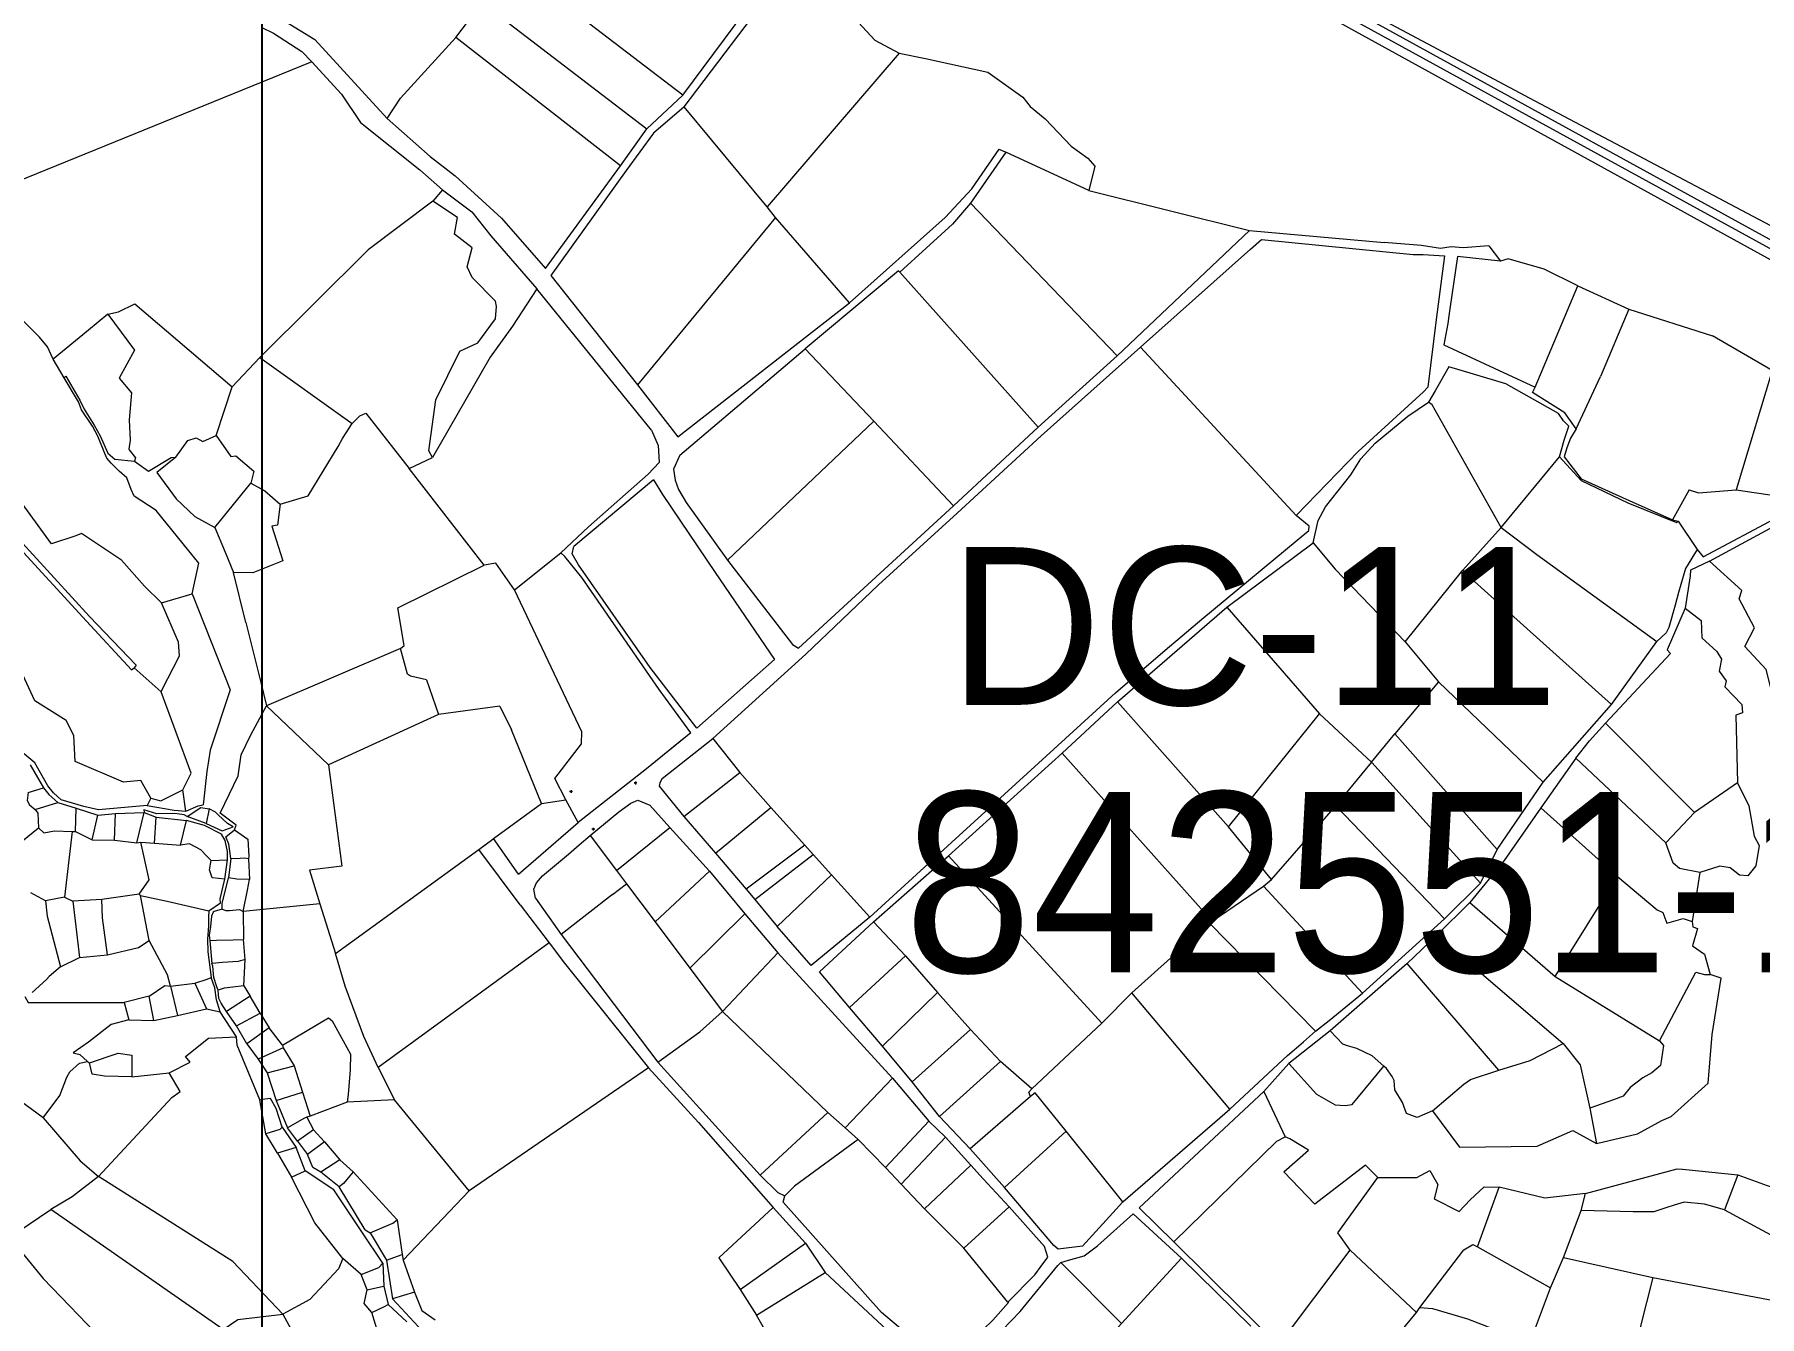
# Model space of a CAD drawing. Header units: metres. Extents: x 548946 to 557077, y 1838800 to 1845419.
# Drawn here: x 550899 to 551665, y 1841307 to 1841876 of the extents above; entities that cross this region are included whole.
import ezdxf
from ezdxf.enums import TextEntityAlignment as Align

# ---------------------------------------------------------------- set-up
doc = ezdxf.new("R2010")
doc.units = ezdxf.units.M
doc.header["$LTSCALE"] = 28
for name, color, linetype, lineweight in [('10', 7, 'Continuous', 13), ('22', 7, 'Continuous', 13), ('30', 7, 'Continuous', 13), ('55', 7, 'Continuous', 35), ('60', 7, 'Continuous', 25)]:
    doc.layers.add(name, color=color, linetype=linetype, lineweight=lineweight)
doc.layers.add('61', color=7, linetype='Continuous')

msp = doc.modelspace()

# ---------------------------------------------------------------- hatches: boundary and pattern name
at = {"layer": '10'}
for points in [[(551165.9, 1841544.05, 1), (551165.75, 1841544.05, 1)], [(551137.3, 1841540.22, 1), (551137.15, 1841540.22, 1)], [(551147.17, 1841523.54, 1), (551147.02, 1841523.54, 1)]]:
    msp.add_hatch(color=256, dxfattribs=at).paths.add_polyline_path(points)

# ---------------------------------------------------------------- linework, layer by layer
for p, q in [((551186.93, 1841849.33), (551235.56, 1841914.78)), ((551061.51, 1841848), (551086.01, 1841874.94)), ((551159.12, 1841817.97), (551086.01, 1841874.94)), ((551055.49, 1841838.99), (551061.51, 1841848)), ((551330.27, 1841824.05), (551314.69, 1841801.36)), ((551080.06, 1841807.29), (551075.83, 1841802.33)), ((551086.76, 1841794.99), (551075.83, 1841802.33)), ((551367.19, 1841807.01), (551438.48, 1841789.29)), ((551228.04, 1841795.05), (551166.66, 1841720.69)), ((551260.85, 1841757.2), (551228.04, 1841795.05)), ((551379.68, 1841733.62), (551438.48, 1841789.29)), ((551438.48, 1841789.29), (551498.26, 1841783.92)), ((551544.8, 1841782.46), (551550.06, 1841775.65)), ((551565.33, 1841719.68), (551584.34, 1841764.67)), ((551172.97, 1841700.57), (551121.98, 1841763.4)), ((551521.47, 1841749.83), (551517.79, 1841719.69)), ((551606.99, 1841754.28), (551594.46, 1841724.53)), ((551185.6, 1841689.49), (551241.13, 1841736.69)), ((551241.13, 1841736.69), (551271.63, 1841704.7)), ((551346.02, 1841698.09), (551390.1, 1841737.44)), ((551459.26, 1841662.75), (551390.1, 1841737.44)), ((550912.14, 1841723.92), (550907.29, 1841732.09)), ((550999.05, 1841732.84), (551039.97, 1841703.59)), ((551670.62, 1841727.15), (551654.69, 1841674.12)), ((550979.57, 1841698.28), (550986.65, 1841719.89)), ((551583.65, 1841701.21), (551594.46, 1841724.53)), ((551307, 1841667.05), (551271.63, 1841704.7)), ((551308.64, 1841663.79), (551346.02, 1841698.09)), ((551065.28, 1841683.59), (551075.63, 1841688.47)), ((551550.22, 1841657.45), (551576.13, 1841688.83)), ((550996.39, 1841682.4), (550995.08, 1841677.04)), ((550978.97, 1841657.49), (550995.08, 1841677.04)), ((551173.88, 1841678.55), (551138.45, 1841648.94)), ((551633.84, 1841674.11), (551626.32, 1841660.84)), ((551654.69, 1841674.12), (551672.78, 1841671.45)), ((551008.07, 1841667.75), (551020.41, 1841671.55)), ((551308.64, 1841663.79), (551273.72, 1841632.03)), ((551533.33, 1841638.55), (551550.22, 1841657.45)), ((551626.32, 1841660.84), (551628.88, 1841660.28)), ((551628.88, 1841660.28), (551637.27, 1841647.74)), ((551642.8, 1841642.43), (551671.19, 1841657.92)), ((551428.44, 1841622.01), (551466.8, 1841650.66)), ((551112.13, 1841629.81), (551132.68, 1841646.14)), ((550992.85, 1841615.23), (550987.31, 1841637.51)), ((551507.69, 1841606.68), (551533.33, 1841638.55)), ((550955.41, 1841624.01), (550968.92, 1841627.94)), ((551273.72, 1841632.03), (551241.46, 1841601.28)), ((551061.43, 1841603.69), (551001.91, 1841578.25)), ((551378.95, 1841584), (551402.16, 1841603.86)), ((550943.25, 1841595.15), (550955.18, 1841584.47)), ((551193.07, 1841568.43), (551227.55, 1841598.81)), ((551241.46, 1841601.28), (551200.16, 1841563.83)), ((551072.95, 1841589.81), (551078.29, 1841574.49)), ((551522.47, 1841589), (551568.87, 1841544.44)), ((551029.55, 1841552.15), (551001.91, 1841578.25)), ((551078.29, 1841574.49), (551029.55, 1841552.15)), ((551105.63, 1841578.14), (551078.29, 1841574.49)), ((551105.63, 1841578.14), (551110.73, 1841567.58)), ((551429.19, 1841524.51), (551469.54, 1841574.77)), ((551124.08, 1841534.97), (551110.73, 1841567.58)), ((551190.38, 1841566.29), (551170.73, 1841550.32)), ((551596.56, 1841570.53), (551636.14, 1841531)), ((551177.64, 1841546.03), (551200.16, 1841563.83)), ((551200.16, 1841563.83), (551212.12, 1841548.74)), ((551421.91, 1841482.7), (551355.32, 1841557.32)), ((550897.04, 1841552.13), (550902.91, 1841541.95)), ((551170.73, 1841550.32), (551140.42, 1841526.44)), ((551583.48, 1841555.04), (551623.42, 1841517.43)), ((550896.08, 1841539.75), (550902.91, 1841541.95)), ((551165.51, 1841544.05), (551165.2, 1841544.05)), ((551165.82, 1841544.68), (551165.82, 1841544.36)), ((551165.82, 1841543.74), (551165.82, 1841543.42)), ((551166.45, 1841544.05), (551166.13, 1841544.05)), ((551225.95, 1841533.1), (551212.12, 1841548.74)), ((551655.24, 1841544.03), (551636.14, 1841531)), ((550899.25, 1841532.3), (550909.24, 1841535.33)), ((550950.61, 1841537.33), (550948.94, 1841534.09)), ((550966.13, 1841531.52), (550964.76, 1841540.92)), ((551124.08, 1841534.97), (551134.83, 1841536.61)), ((551140.42, 1841526.44), (551134.83, 1841536.61)), ((551136.91, 1841540.22), (551136.6, 1841540.22)), ((551137.22, 1841540.84), (551137.22, 1841540.53)), ((551137.22, 1841539.91), (551137.22, 1841539.59)), ((551137.85, 1841540.22), (551137.53, 1841540.22)), ((550917.15, 1841522.43), (550917.44, 1841532.84)), ((550924.49, 1841518.73), (550927.05, 1841529.73)), ((550934.42, 1841518.61), (550934.98, 1841530.43)), ((550944.45, 1841517.48), (550947.62, 1841530.91)), ((550947.62, 1841530.91), (550952.94, 1841528.88)), ((550952.23, 1841517.32), (550952.94, 1841528.88)), ((550952.94, 1841528.88), (550966.41, 1841527.39)), ((550963.74, 1841516.47), (550966.41, 1841527.39)), ((550975.16, 1841526.1), (550966.74, 1841529.13)), ((550976.49, 1841532.54), (550975.16, 1841526.1)), ((551113.94, 1841503.51), (551140.42, 1841526.44)), ((551201.37, 1841512.84), (551225.95, 1841533.1)), ((551240.99, 1841516.46), (551225.95, 1841533.1)), ((551623.42, 1841517.43), (551636.14, 1841531)), ((550877.45, 1841505.26), (550900.71, 1841524.11)), ((550915.71, 1841522.48), (550912.31, 1841493.41)), ((551096.22, 1841514.54), (551101.85, 1841518.69)), ((551098.04, 1841515.88), (551101.85, 1841518.69)), ((551113.94, 1841503.51), (551102.76, 1841519.36)), ((551145.68, 1841520.65), (551157.37, 1841505.15)), ((551146.79, 1841523.54), (551146.47, 1841523.54)), ((551147.1, 1841524.16), (551147.1, 1841523.85)), ((551147.1, 1841523.23), (551147.1, 1841522.91)), ((551147.72, 1841523.54), (551147.41, 1841523.54)), ((551157.37, 1841505.15), (551181.13, 1841524.32)), ((551269.96, 1841484.41), (551309.57, 1841520.79)), ((550944.45, 1841517.48), (550946.12, 1841517.81)), ((550946.12, 1841517.81), (550952.23, 1841517.32)), ((550952.23, 1841517.32), (550963.74, 1841516.47)), ((551114.67, 1841489.94), (551096.22, 1841514.54)), ((551240.99, 1841516.46), (551215.04, 1841496.85)), ((551218.88, 1841492.25), (551244.81, 1841512.23)), ((551240.99, 1841516.46), (551244.81, 1841512.23)), ((551271.59, 1841482.45), (551304.78, 1841511.75)), ((551304.78, 1841511.75), (551372.93, 1841437.43)), ((550983.52, 1841501.28), (550984.64, 1841509.92)), ((550986.19, 1841510.54), (550985.1, 1841501.89)), ((550994.02, 1841510.31), (550994.36, 1841501.18)), ((551157.37, 1841505.15), (551161.81, 1841499.27)), ((551174.55, 1841482.38), (551198.66, 1841504.9)), ((551228.79, 1841480.39), (551252.86, 1841503.33)), ((551638.52, 1841504.27), (551635.1, 1841482.61)), ((551155.62, 1841494.49), (551161.81, 1841499.27)), ((551161.81, 1841499.27), (551174.55, 1841482.38)), ((551444.74, 1841498.2), (551448.28, 1841501.26)), ((551444.74, 1841498.2), (551488.73, 1841450.68)), ((550912.31, 1841493.41), (550916.02, 1841491.59)), ((550916.02, 1841491.59), (550918.95, 1841466.55)), ((550946.02, 1841494.16), (550945.38, 1841494.71)), ((550949.81, 1841474.1), (550946.02, 1841494.16)), ((551025.6, 1841490.45), (550991.54, 1841487.02)), ((551025.6, 1841490.45), (551032.62, 1841468.32)), ((551121.46, 1841492.94), (551132.82, 1841476.78)), ((550991.54, 1841487.02), (550991.81, 1841474.52)), ((551174.55, 1841482.38), (551190.02, 1841461.87)), ((551190.02, 1841461.87), (551214.35, 1841485.9)), ((551420.81, 1841481.78), (551467.89, 1841433.8)), ((550976.75, 1841474.11), (550977.69, 1841463.92)), ((550992.49, 1841465.66), (550991.81, 1841474.52)), ((551127.52, 1841473.03), (551051.49, 1841417.72)), ((551521.68, 1841476.46), (551577.87, 1841428.46)), ((550991.9, 1841454.05), (550992.49, 1841465.66)), ((551204.52, 1841442.65), (551229.1, 1841468.69)), ((551279.91, 1841412.97), (551229.1, 1841468.69)), ((551260.88, 1841444.44), (551285.72, 1841467.38)), ((551134.33, 1841464.07), (551171.55, 1841417.63)), ((551190.02, 1841461.87), (551204.52, 1841442.65)), ((551549.31, 1841416.59), (551508.49, 1841463.94)), ((551574.3, 1841458.15), (551620.64, 1841429.57)), ((550959.29, 1841453.9), (550970.21, 1841455.13)), ((550959.29, 1841453.9), (550962.42, 1841440.89)), ((550970.21, 1841455.13), (550975.32, 1841443.76)), ((550991.9, 1841454.05), (550994.71, 1841449.41)), ((551275.55, 1841427.16), (551300.03, 1841451.03)), ((551314.66, 1841434.61), (551300.03, 1841451.03)), ((550951.88, 1841438.63), (550949.82, 1841449.42)), ((550962.42, 1841440.89), (550975.32, 1841443.76)), ((550975.32, 1841443.76), (550981.43, 1841442.5)), ((550988.7, 1841431.39), (550981.43, 1841442.5)), ((550994.71, 1841449.41), (550984.13, 1841442.63)), ((550988.64, 1841436.22), (550984.13, 1841442.63)), ((550999.22, 1841441.89), (550994.71, 1841449.41)), ((551204.52, 1841442.65), (551194.39, 1841433.53)), ((551251.26, 1841397.83), (551204.52, 1841442.65)), ((551275.55, 1841427.16), (551260.88, 1841444.44)), ((550940.88, 1841438.85), (550951.88, 1841438.63)), ((550951.88, 1841438.63), (550962.42, 1841440.89)), ((550993.28, 1841428.21), (550988.64, 1841436.22)), ((551003.21, 1841435.39), (550993.28, 1841428.21)), ((551009, 1841427.59), (551003.21, 1841435.39)), ((551314.66, 1841434.61), (551288.71, 1841411.42)), ((551327.94, 1841420.45), (551314.66, 1841434.61)), ((551341.92, 1841408.28), (551372.93, 1841437.43)), ((550993.28, 1841428.21), (550998.32, 1841421.44)), ((551009.39, 1841426.51), (551014.31, 1841418.47)), ((551175.8, 1841420.1), (551194.39, 1841433.53)), ((551288.71, 1841411.42), (551275.55, 1841427.16)), ((551462.46, 1841429.14), (551467.89, 1841433.8)), ((550922.44, 1841420.4), (550923.31, 1841419.81)), ((550998.32, 1841421.44), (551000, 1841418.81)), ((551175.8, 1841420.1), (551221.22, 1841370.01)), ((551341.92, 1841408.28), (551327.94, 1841420.45)), ((551444.96, 1841407.14), (551455.95, 1841419.56)), ((550942.19, 1841413.62), (550958.81, 1841415.37)), ((551000, 1841418.81), (551002.22, 1841415.34)), ((551002.22, 1841415.34), (551014.31, 1841418.47)), ((551002.22, 1841415.34), (551006.19, 1841403.05)), ((551051.49, 1841417.72), (551058.85, 1841403.37)), ((551171.55, 1841417.63), (551091.99, 1841362.99)), ((551171.55, 1841417.63), (551193.87, 1841393.38)), ((551259.02, 1841390.9), (551279.91, 1841412.97)), ((551279.91, 1841412.97), (551296.11, 1841393.93)), ((551300.8, 1841396.02), (551288.71, 1841411.42)), ((550999.01, 1841403.39), (551000, 1841403.52)), ((551006.19, 1841403.05), (551018.02, 1841406.75)), ((551341.29, 1841404.87), (551314.48, 1841381.58)), ((551444.96, 1841407.14), (551454.42, 1841386.99)), ((551006.19, 1841403.05), (551011.32, 1841391)), ((551021.36, 1841396.17), (551019.93, 1841395.71)), ((551037.82, 1841402.36), (551021.36, 1841396.17)), ((551058.85, 1841403.37), (551037.82, 1841402.36)), ((551091.99, 1841362.99), (551058.85, 1841403.37)), ((551251.26, 1841397.83), (551221.22, 1841370.01)), ((551259.02, 1841390.9), (551251.26, 1841397.83)), ((551589.61, 1841399.66), (551592.63, 1841384.02)), ((551008.91, 1841391.19), (551015.08, 1841382.19)), ((551015.79, 1841385.05), (551011.32, 1841391)), ((551022.9, 1841390.03), (551027.68, 1841384.78)), ((551193.87, 1841393.38), (551226.98, 1841355.6)), ((551259.02, 1841390.9), (551264.68, 1841385.85)), ((551015.08, 1841382.19), (551006.8, 1841379.67)), ((551019.13, 1841371.89), (551015.08, 1841382.19)), ((551027.68, 1841384.78), (551020.15, 1841379.15)), ((551027.68, 1841384.78), (551034.53, 1841376.73)), ((551276.84, 1841373.37), (551264.68, 1841385.85)), ((551283.86, 1841365.89), (551303.51, 1841386.83)), ((551329.72, 1841364.52), (551314.48, 1841381.58)), ((551006.8, 1841379.67), (551013.12, 1841369.08)), ((551022.53, 1841373.4), (551020.15, 1841379.15)), ((551026.1, 1841371.35), (551022.53, 1841373.4)), ((551034.53, 1841376.73), (551026.1, 1841371.35)), ((551034.53, 1841376.73), (551040.39, 1841371.4)), ((551276.84, 1841373.37), (551283.86, 1841365.89)), ((551314.71, 1841374.45), (551294.2, 1841355.04)), ((551013.12, 1841369.08), (551019.13, 1841371.89)), ((551034.18, 1841364.72), (551026.1, 1841371.35)), ((551060.02, 1841350.09), (551040.39, 1841371.4)), ((551294.2, 1841355.04), (551283.86, 1841365.89)), ((551331.79, 1841355.95), (551320.27, 1841368.31)), ((551045.82, 1841345.76), (551034.18, 1841364.72)), ((551062.73, 1841332.19), (551091.99, 1841362.99)), ((551539.79, 1841338.07), (551549.41, 1841364.6)), ((551585.75, 1841354.25), (551587.71, 1841361.85)), ((550982.75, 1841301.4), (550906.26, 1841354.74)), ((551060.02, 1841350.09), (551062.17, 1841334.67)), ((551226.98, 1841355.6), (551241.27, 1841339.7)), ((551311.69, 1841337.52), (551294.2, 1841355.04)), ((551331.79, 1841355.95), (551311.69, 1841337.52)), ((551212.36, 1841319.2), (551241.27, 1841339.7)), ((551241.27, 1841339.7), (551250.1, 1841326.71)), ((551331.13, 1841313.55), (551311.69, 1841337.52)), ((551539.79, 1841338.07), (551572.14, 1841319.96)), ((551044.03, 1841325.92), (551035.8, 1841332.94)), ((551053.66, 1841330.96), (551054.02, 1841320.67)), ((551055.31, 1841332.19), (551057.92, 1841315.1)), ((551062.73, 1841332.19), (551067.65, 1841318.01)), ((551354.77, 1841331.22), (551381.75, 1841304.12)), ((551408.33, 1841333.06), (551439.13, 1841302.95)), ((551046.68, 1841319.01), (551044.03, 1841325.92)), ((551054.02, 1841320.67), (551056.03, 1841312.61)), ((551219.57, 1841307.77), (551250.1, 1841326.71)), ((551563.29, 1841296.24), (551572.14, 1841319.96)), ((551617.66, 1841324.53), (551608.41, 1841287.92)), ((551056.03, 1841312.61), (551064.32, 1841304.8)), ((551067.65, 1841318.01), (551057.92, 1841315.1)), ((551057.92, 1841315.1), (551071.43, 1841300.53)), ((551009.18, 1841308.18), (551030.6, 1841269.44)), ((551512.72, 1841309.02), (551514.21, 1841311.22))]:
    msp.add_line(p, q, dxfattribs=at)
for points in [[(551708.62, 1841704.14), (551690.44, 1841761.37), (551689.66, 1841763.53), (551687.67, 1841766.42), (551426.66, 1841910.21), (551299.39, 1841979.02), (551246.23, 1842006.14)], [(551700.76, 1841771.1), (551698.06, 1841776.51), (551565.36, 1841846.6), (551458.33, 1841903.84), (551459.33, 1841904.62), (551487.06, 1841918.26), (551625.69, 1841966.49), (551652.46, 1841980.17), (551719.89, 1841987.9), (551794.92, 1841986.83), (551814.22, 1841982.64), (551833.21, 1841972.92), (551871.62, 1841864.92), (551888.32, 1841838.69), (551886.47, 1841837.2)], [(550965.26, 1841917.89), (550979.19, 1841904.28), (550994.77, 1841891.78), (551023.39, 1841874.02), (551055.49, 1841838.99), (551074.58, 1841822.18), (551085.79, 1841813.5)], [(551187.41, 1841844.18), (551238.86, 1841911.92), (551252.08, 1841895.46)], [(551159.12, 1841817.97), (551170.85, 1841834.34), (551186.93, 1841849.33), (551109.84, 1841908.15)], [(551252.08, 1841895.46), (551272.11, 1841873.74), (551282.88, 1841867.95), (551224.26, 1841799.8)], [(551086.01, 1841874.94), (551097.72, 1841890.34), (551170.85, 1841834.34)], [(550999.53, 1841879.54), (551005.02, 1841876.92), (551017.7, 1841868.68), (551022.14, 1841864.17)], [(551022.14, 1841864.17), (550868.8, 1841801.78), (550857.26, 1841792.94)], [(551022.14, 1841864.17), (551035.24, 1841849.71), (551043.72, 1841837.15), (551070.09, 1841816.25), (551080.06, 1841807.29)], [(551282.88, 1841867.95), (551294.56, 1841865.62), (551322.3, 1841859.47), (551337.93, 1841848.47), (551341.11, 1841844.29), (551347.72, 1841838.78), (551359.38, 1841826.73), (551366.69, 1841821.44), (551369.89, 1841817.85)], [(551187.41, 1841844.18), (551173.85, 1841832.41), (551161.7, 1841815.9), (551128.26, 1841769.29), (551166.66, 1841720.69)], [(551228.04, 1841795.05), (551224.26, 1841799.8), (551187.41, 1841844.18)], [(551260.85, 1841757.2), (551303.37, 1841795.06), (551315.18, 1841807.8), (551327.38, 1841825.38), (551330.27, 1841824.05)], [(551085.79, 1841813.5), (551106.36, 1841794.72), (551125.94, 1841772.4), (551159.12, 1841817.97)], [(551369.89, 1841817.85), (551367.19, 1841807.01), (551330.27, 1841824.05)], [(551075.83, 1841802.33), (551047.05, 1841780.67), (550999.05, 1841732.84)], [(551080.06, 1841807.29), (551093.2, 1841797.49), (551101.65, 1841786.92), (551121.98, 1841763.4), (551111.29, 1841746.83), (551101.26, 1841733.07), (551075.63, 1841688.47)], [(551075.63, 1841688.47), (551074.05, 1841691.51), (551077.1, 1841714.1), (551087.77, 1841735.63), (551095.75, 1841739.41), (551103.63, 1841750.05), (551104.16, 1841755.48), (551103.69, 1841757.85), (551093.26, 1841768.43), (551091.05, 1841773.15), (551093.3, 1841781.55), (551085.46, 1841787.57), (551086.76, 1841794.99)], [(551314.69, 1841801.36), (551306.6, 1841792.02), (551283.2, 1841770.84)], [(551344.63, 1841701.92), (551379.68, 1841733.62), (551314.69, 1841801.36)], [(550907.29, 1841732.09), (550904.78, 1841737.57), (550901.18, 1841741.98), (550893.92, 1841749.12), (550891.27, 1841752.67), (550886.91, 1841756.3), (550881.22, 1841765.22), (550875.22, 1841768.24), (550857.24, 1841780.56)], [(551390.1, 1841737.44), (551438.94, 1841781.02), (551443.92, 1841785.25)], [(551443.92, 1841785.25), (551511.15, 1841778.61), (551515.65, 1841778.59), (551525.19, 1841778.06), (551521.47, 1841749.83)], [(551544.8, 1841782.46), (551533.47, 1841781.62), (551528.12, 1841781.97), (551523.33, 1841781.27), (551514.95, 1841782.54), (551498.26, 1841783.92)], [(551283.2, 1841770.84), (551282.57, 1841771.3), (551241.13, 1841736.69)], [(551550.06, 1841775.65), (551530.84, 1841777.73), (551527.49, 1841754.43), (551527.07, 1841751.46)], [(551584.34, 1841764.67), (551569.32, 1841772.1), (551553.33, 1841776.62), (551550.06, 1841775.65)], [(551307, 1841667.05), (551344.63, 1841701.92), (551283.2, 1841770.84)], [(551584.34, 1841764.67), (551606.99, 1841754.28), (551644.18, 1841742.48)], [(550931.48, 1841752.13), (550936.29, 1841753.11), (550943.42, 1841756.65), (550986.65, 1841719.89), (550999.05, 1841732.84)], [(551166.66, 1841720.69), (551184.67, 1841697.71), (551260.85, 1841757.2)], [(550955.41, 1841624.01), (550947.76, 1841631.37), (550937.61, 1841642.91), (550919.85, 1841654.7), (550917.26, 1841653.68), (550906.48, 1841650.13), (550844.98, 1841734.38), (550833.82, 1841751.65), (550830.68, 1841754.55)], [(550931.48, 1841752.13), (550922.92, 1841744.99), (550907.29, 1841732.09)], [(550931.48, 1841752.13), (550943.29, 1841736.11), (550936.58, 1841723.71), (550942.08, 1841717.24), (550941.05, 1841705.17), (550941.42, 1841696.21), (550940.81, 1841692.27), (550940.93, 1841691.92), (550943.72, 1841688.43), (550943.31, 1841686.95)], [(551527.07, 1841751.46), (551526.56, 1841747.94), (551524.83, 1841738.55), (551565.33, 1841719.68)], [(551697.48, 1841719.42), (551670.62, 1841727.15), (551644.18, 1841742.48)], [(550811.67, 1841732.42), (550834.12, 1841709.49), (550856.04, 1841685.03), (550871.4, 1841669.14), (550890.82, 1841649.91), (550922.1, 1841615.88), (550942.07, 1841594.25), (550943.25, 1841595.15)], [(551576.13, 1841688.83), (551578.33, 1841696.19), (551579.01, 1841698.44), (551580.36, 1841702.41), (551577.95, 1841704.81), (551575.79, 1841708.03), (551552.29, 1841721.21), (551538, 1841725.48), (551527.06, 1841728.73), (551520.93, 1841718.11), (551518.02, 1841713.07)], [(550912.14, 1841723.92), (550912.8, 1841724.61), (550919.09, 1841713.89), (550920.97, 1841709.89), (550925.5, 1841702.9), (550928.17, 1841698.11), (550931.48, 1841690.39), (550934.57, 1841687.7), (550943.31, 1841686.95)], [(550968.92, 1841627.94), (550971.97, 1841641.58), (550952.94, 1841664.99), (550943.25, 1841671.39), (550941.89, 1841674.29), (550939.91, 1841679.41), (550936.59, 1841682.39), (550932.96, 1841685.98), (550931.05, 1841688.26), (550930.11, 1841690.25), (550927.1, 1841697.96), (550924.66, 1841702.41), (550919.84, 1841709.72), (550918.42, 1841713.28), (550912.14, 1841723.92)], [(551459.26, 1841662.75), (551486.77, 1841691.19), (551515.86, 1841717.58), (551517.79, 1841719.69)], [(551583.65, 1841701.21), (551578.62, 1841708.38), (551564.22, 1841717.31), (551565.33, 1841719.68)], [(551466.8, 1841650.66), (551469.03, 1841660.58), (551472.28, 1841666.57), (551483.58, 1841680.84), (551488, 1841687.86), (551494.27, 1841694.81), (551508.78, 1841706.9), (551518.02, 1841713.07)], [(551550.22, 1841657.45), (551519.67, 1841711.94), (551518.02, 1841713.07)], [(551020.41, 1841671.55), (551033.79, 1841693.43), (551035.78, 1841696.95), (551039.97, 1841703.59)], [(551039.97, 1841703.59), (551043.4, 1841707.02), (551046.09, 1841708.16), (551065.28, 1841683.59)], [(551185.6, 1841689.49), (551182.66, 1841683.26), (551183.52, 1841678.38), (551184.91, 1841674.27), (551188.27, 1841668.56), (551206.71, 1841642.98), (551271.63, 1841704.7)], [(550961.77, 1841688.71), (550967.05, 1841696.05), (550970.78, 1841697.22), (550973.65, 1841695.67), (550979.57, 1841698.28)], [(550979.57, 1841698.28), (550986.13, 1841689.01), (550988.29, 1841689.23), (550996.39, 1841682.4)], [(551172.97, 1841700.57), (551175.84, 1841693.9), (551176.37, 1841686.35), (551171.51, 1841681.04)], [(551583.65, 1841701.21), (551581.04, 1841697.05), (551579.48, 1841692.86), (551578.22, 1841688.75), (551585.85, 1841679.07), (551607.14, 1841669.42), (551626.32, 1841660.84)], [(550943.31, 1841686.95), (550949.62, 1841682.39), (550959.6, 1841688.46), (550961.77, 1841688.71)], [(550961.77, 1841688.71), (550953.24, 1841681.81), (550961.88, 1841670.2), (550970.08, 1841662.38), (550978.97, 1841657.49)], [(551576.13, 1841688.83), (551585.85, 1841678.32), (551606.56, 1841668.4), (551628.14, 1841659.59), (551628.88, 1841660.28)], [(551112.13, 1841629.81), (551103.82, 1841641.57), (551098.65, 1841640.66), (551065.28, 1841683.59)], [(551132.68, 1841646.14), (551144.92, 1841657.77), (551171.51, 1841681.04)], [(550871.48, 1841673.49), (550873.19, 1841671.72), (550873.61, 1841671.28), (550892.01, 1841652.28), (550923.35, 1841617.95), (550944.08, 1841596.33), (550943.25, 1841595.15)], [(550995.08, 1841677.04), (551001.23, 1841673.73), (551008.07, 1841667.75)], [(551173.88, 1841678.55), (551177.76, 1841672.09), (551201.26, 1841637.41), (551227.55, 1841598.81)], [(551633.84, 1841674.11), (551637.86, 1841672.79), (551654.69, 1841674.12)], [(551008.07, 1841667.75), (551006.91, 1841658.54), (551004.29, 1841658), (551009.2, 1841642.66), (550995.91, 1841637.24), (550987.31, 1841637.51)], [(551206.71, 1841642.98), (551235.61, 1841605.46), (551238.27, 1841603.83), (551307, 1841667.05)], [(550978.97, 1841657.49), (550983.55, 1841646.52), (550987.31, 1841637.51)], [(551417.28, 1841616.81), (551464.94, 1841656.08), (551465.03, 1841658.09), (551459.26, 1841662.75)], [(551550.22, 1841657.45), (551566.07, 1841645.46), (551619.35, 1841606.86)], [(551637.27, 1841647.74), (551639.94, 1841644.48), (551673.84, 1841662.42)], [(551193.07, 1841568.43), (551172.34, 1841595.3), (551140.51, 1841640.93), (551137.68, 1841645.81), (551138.45, 1841648.94)], [(551466.8, 1841650.66), (551476.63, 1841638.98), (551507.69, 1841606.68), (551522.47, 1841589), (551503.05, 1841565.83), (551548.51, 1841514.57)], [(551190.38, 1841566.29), (551176.39, 1841585.52), (551142.06, 1841635.21), (551134.44, 1841644.54), (551132.68, 1841646.14)], [(551637.27, 1841647.74), (551632.09, 1841639.26), (551629.08, 1841628.57), (551627.53, 1841623)], [(551642.8, 1841642.43), (551634.3, 1841638.55), (551634.15, 1841635.92), (551631.96, 1841621.63)], [(551694.77, 1841541.63), (551700.15, 1841557.11), (551688.8, 1841570.48), (551690.78, 1841572.23), (551683.98, 1841579.15), (551670.32, 1841585.14), (551667.91, 1841594.43), (551658.49, 1841604.54), (551662.86, 1841612.84), (551656.02, 1841625.84), (551657.12, 1841629.54), (551642.8, 1841642.43)], [(551072.95, 1841589.81), (551065.99, 1841591.44), (551064.55, 1841592.33), (551061.43, 1841603.69), (551063.05, 1841605.06), (551060.35, 1841621.75), (551098.65, 1841640.66)], [(551533.33, 1841638.55), (551535.69, 1841635.92), (551599.34, 1841578.85)], [(550968.92, 1841627.94), (550985.86, 1841585.31), (550976.9, 1841558.6), (550975.53, 1841549.17), (550973.85, 1841534.36)], [(551134.83, 1841536.61), (551129.95, 1841546.06), (551141.8, 1841561.34), (551142.05, 1841566.74), (551112.13, 1841629.81)], [(550955.18, 1841584.47), (550955.48, 1841585.25), (550963.32, 1841600.42), (550962.84, 1841606.5), (550955.41, 1841624.01)], [(551379.93, 1841579.98), (551428.44, 1841622.01), (551469.54, 1841574.77), (551492.75, 1841553.27), (551503.05, 1841565.83)], [(551631.96, 1841621.63), (551623.97, 1841603.13), (551625.51, 1841601.56), (551596.56, 1841570.53)], [(551627.53, 1841623), (551624.74, 1841612.99), (551623.61, 1841610.62), (551619.35, 1841606.86)], [(551631.96, 1841621.63), (551639.18, 1841616.12), (551639.4, 1841608.41), (551646.1, 1841602.4), (551648.18, 1841598.99), (551647.09, 1841593.68), (551650.18, 1841589.32), (551649.56, 1841586.68), (551657.19, 1841578.85), (551657.44, 1841575.13), (551654.46, 1841574.06), (551655.24, 1841544.03)], [(550950.61, 1841537.33), (550946.2, 1841545.2), (550938.49, 1841544.38), (550917.02, 1841553.59), (550916.39, 1841565.04), (550913, 1841571.8), (550899.13, 1841580.45), (550891.99, 1841595.9), (550883.59, 1841601.16), (550876.92, 1841610.97), (550871.58, 1841614.49)], [(550992.85, 1841615.23), (550999.45, 1841588.69), (551001.91, 1841578.25)], [(551402.16, 1841603.86), (551406.63, 1841607.7), (551417.28, 1841616.81)], [(551467.89, 1841433.8), (551473.95, 1841438.63), (551488.73, 1841450.68), (551525.17, 1841483.8), (551541.06, 1841499.63), (551548.51, 1841514.57), (551568.87, 1841544.44), (551599.34, 1841578.85), (551619.35, 1841606.86)], [(550948.94, 1841534.09), (550927.42, 1841532.11), (550920.79, 1841533.56), (550910.72, 1841536.62), (550907.34, 1841539.67), (550904.9, 1841542.8), (550899.01, 1841553.01), (550890.31, 1841560.17), (550884.65, 1841563.05), (550880.45, 1841567.62), (550877.33, 1841571.39), (550875.06, 1841575.71), (550869.01, 1841584.24), (550858.65, 1841593.31)], [(550964.76, 1841540.92), (550968.56, 1841548.33), (550955.18, 1841584.47)], [(551304.78, 1841511.75), (551355.32, 1841557.32), (551379.93, 1841579.98)], [(551309.57, 1841520.79), (551344.76, 1841552.79), (551378.95, 1841584)], [(551448.28, 1841501.26), (551429.19, 1841524.51), (551379.93, 1841579.98)], [(550987.73, 1841523.21), (550988.53, 1841525.26), (550981.43, 1841530.66), (550989.38, 1841547.16), (550990.75, 1841556.59), (550995.02, 1841565.33), (551001.91, 1841578.25)], [(551190.38, 1841566.29), (551186.66, 1841563.27), (551170.73, 1841550.32)], [(551583.48, 1841555.04), (551589.55, 1841562.81), (551596.56, 1841570.53)], [(551029.55, 1841552.15), (551035.35, 1841507.06), (551021.13, 1841505.35), (551025.6, 1841490.45)], [(551476.93, 1841533.95), (551492.63, 1841553.12), (551492.75, 1841553.27), (551492.88, 1841553.13), (551541.06, 1841499.63)], [(551583.48, 1841555.04), (551567.85, 1841533.05), (551601.89, 1841502.59)], [(550902.91, 1841541.95), (550905.32, 1841538.86), (550909.24, 1841535.33)], [(551177.64, 1841546.03), (551176.64, 1841544.13), (551176.34, 1841542.63), (551187.28, 1841529.22), (551212.12, 1841548.74)], [(551655.24, 1841544.03), (551660.29, 1841533.91), (551662.72, 1841520.47), (551664.9, 1841516.28), (551663.37, 1841507.31), (551659.78, 1841502.75), (551656.15, 1841503.08), (551652.04, 1841506.38), (551647.41, 1841507.17), (551638.52, 1841504.27)], [(550896.08, 1841539.75), (550895.64, 1841536.3), (550896.66, 1841534.32), (550899.25, 1841532.3)], [(550909.24, 1841535.33), (550917.44, 1841532.84), (550927.05, 1841529.73), (550934.98, 1841530.43), (550947.62, 1841530.91)], [(550948.94, 1841534.09), (550960.91, 1841531.92), (550966.13, 1841531.52)], [(550950.61, 1841537.33), (550955.11, 1841536.08), (550964.76, 1841540.92)], [(550966.13, 1841531.52), (550971.59, 1841533.82), (550973.85, 1841534.36)], [(551101.85, 1841518.69), (551102.76, 1841519.36), (551124.08, 1841534.97)], [(551145.68, 1841520.65), (551158.38, 1841531.24), (551163.77, 1841535.11)], [(551163.77, 1841535.11), (551166.88, 1841536.43), (551172.26, 1841534.14)], [(551172.26, 1841534.14), (551181.13, 1841524.32), (551198.66, 1841504.9)], [(551448.28, 1841501.26), (551476.93, 1841533.95), (551525.17, 1841483.8)], [(550899.25, 1841532.3), (550900.44, 1841530.7), (550900.71, 1841524.11)], [(550984.64, 1841509.92), (550984.6, 1841513.57), (550983.59, 1841518.49), (550981.91, 1841521.35), (550974.39, 1841525.21), (550966.41, 1841527.39)], [(550966.74, 1841529.13), (550972.78, 1841533.1), (550976.49, 1841532.54)], [(550975.16, 1841526.1), (550982.22, 1841522.81), (550987.1, 1841524.6), (550984.62, 1841525.98), (550980.53, 1841529.95), (550979.38, 1841531.14), (550976.49, 1841532.54)], [(551187.28, 1841529.22), (551201.37, 1841512.84), (551215.04, 1841496.85)], [(551567.85, 1841533.05), (551551.61, 1841509.64), (551536.32, 1841490.95)], [(550900.71, 1841524.11), (550903.13, 1841521.88), (550907.77, 1841522.73), (550915.71, 1841522.48)], [(550915.71, 1841522.48), (550917.15, 1841522.43), (550924.49, 1841518.73), (550934.42, 1841518.61), (550944.45, 1841517.48)], [(550986.19, 1841510.54), (550985.68, 1841513.84), (550985.18, 1841516.94), (550983.97, 1841520.09), (550987.73, 1841523.21)], [(550987.73, 1841523.21), (550993.64, 1841519.09), (550994.19, 1841511.51), (550994.02, 1841510.31)], [(551121.46, 1841492.94), (551120.63, 1841496.95), (551121.87, 1841499.72), (551124.53, 1841502.83), (551136.13, 1841512.39), (551140.84, 1841516.62), (551145.68, 1841520.65)], [(550945.38, 1841494.71), (550945.39, 1841494.71), (550949.8, 1841501.1), (550946.12, 1841517.81)], [(550977.4, 1841509.58), (550975.51, 1841511.58), (550972.76, 1841514.29), (550967.83, 1841516.98), (550963.74, 1841516.47)], [(551032.62, 1841468.32), (551096.22, 1841514.54), (551098.04, 1841515.88)], [(551269.96, 1841484.41), (551252.86, 1841503.33), (551244.81, 1841512.23)], [(551638.52, 1841504.27), (551629.43, 1841506), (551626.73, 1841508.5), (551623.42, 1841517.43)], [(550983.52, 1841501.28), (550977.8, 1841501.91), (550976.64, 1841505.49), (550977.4, 1841509.58), (550984.64, 1841509.92)], [(550994.02, 1841510.31), (550992.33, 1841510.72), (550988.27, 1841510.4), (550986.19, 1841510.54)], [(551198.66, 1841504.9), (551214.35, 1841485.9), (551229.1, 1841468.69)], [(550976.38, 1841487.24), (550981.48, 1841490.87), (550981.34, 1841492.64), (550983.52, 1841501.28)], [(550982.34, 1841488.08), (550982.28, 1841490.6), (550985.1, 1841501.89)], [(550994.36, 1841501.18), (550988.84, 1841501.4), (550985.1, 1841501.89)], [(550991.54, 1841487.02), (550993.54, 1841496.48), (550994.36, 1841501.18)], [(551215.04, 1841496.85), (551218.88, 1841492.25), (551228.79, 1841480.39)], [(551372.93, 1841437.43), (551386.33, 1841450.91), (551420.81, 1841481.78), (551421.91, 1841482.7), (551444.74, 1841498.2)], [(551536.32, 1841490.95), (551574.3, 1841458.15), (551601.89, 1841502.59)], [(551601.89, 1841502.59), (551619.6, 1841487.67), (551622.05, 1841486.54), (551623.79, 1841481.74), (551631.11, 1841483.81), (551635.1, 1841482.61)], [(550912.31, 1841493.41), (550903.79, 1841491.69), (550897.25, 1841495.33)], [(550903.79, 1841491.69), (550904.6, 1841484.91), (550910.53, 1841462.45), (550918.95, 1841466.55), (550931.37, 1841467.8)], [(550945.38, 1841494.71), (550928.77, 1841492.24), (550916.02, 1841491.59)], [(550931.37, 1841467.8), (550929.09, 1841484.13), (550928.77, 1841492.24)], [(550946.02, 1841494.16), (550957.8, 1841491.6), (550976.38, 1841487.24)], [(550982.34, 1841488.08), (550978.66, 1841487.05), (550978.32, 1841486.69), (550977.51, 1841484.87), (550977.11, 1841480.26), (550976.57, 1841476.44), (550976.75, 1841474.11)], [(550982.34, 1841488.08), (550983.92, 1841487.44), (550985.47, 1841487.48), (550989.98, 1841487.82), (550991.54, 1841487.02)], [(551114.67, 1841489.94), (551127.52, 1841473.03), (551134.33, 1841464.07)], [(551155.62, 1841494.49), (551132.82, 1841476.78), (551175.8, 1841420.1)], [(551536.32, 1841490.95), (551521.68, 1841476.46), (551508.49, 1841463.94), (551474.4, 1841434.08), (551455.95, 1841419.56)], [(550976.38, 1841487.24), (550976.25, 1841484.47), (550976.16, 1841480.57), (550975.7, 1841474.69), (550975.98, 1841469.1), (550977.45, 1841457.74)], [(551269.96, 1841484.41), (551243.88, 1841462.96), (551228.79, 1841480.39)], [(551260.88, 1841444.44), (551247.54, 1841460.23), (551271.59, 1841482.45)], [(551271.59, 1841482.45), (551285.72, 1841467.38), (551300.03, 1841451.03)], [(551635.1, 1841482.61), (551635.44, 1841480.2), (551637.44, 1841479.37), (551635.28, 1841471.77), (551640.55, 1841468.02), (551643.05, 1841459.08)], [(550931.37, 1841467.8), (550945.16, 1841471.03), (550949.81, 1841474.1)], [(550959.29, 1841453.9), (550958.02, 1841458.8), (550949.81, 1841474.1)], [(550976.75, 1841474.11), (550979.71, 1841474.22), (550987.13, 1841474.34), (550991.81, 1841474.52)], [(550992.49, 1841465.66), (550989.43, 1841464.86), (550982.38, 1841464.31), (550977.69, 1841463.92)], [(551051.49, 1841417.72), (551045.2, 1841431.55), (551036.96, 1841453.83), (551032.62, 1841468.32)], [(550910.53, 1841462.45), (550905.44, 1841458.17), (550904.23, 1841456.73), (550897.97, 1841450.98)], [(550970.21, 1841455.13), (550975.55, 1841456.98), (550977.45, 1841457.74)], [(550981.43, 1841442.5), (550979.75, 1841447.79), (550979.07, 1841453.03), (550977.45, 1841457.74)], [(550980.51, 1841452), (550979.94, 1841453.55), (550978.61, 1841457.69), (550978.19, 1841462.7), (550977.69, 1841463.92)], [(551592.63, 1841384.02), (551610.78, 1841388.37), (551621.6, 1841394.17), (551625.82, 1841396.01), (551642.18, 1841410.72), (551644.04, 1841432.34), (551647.93, 1841457.46), (551643.05, 1841459.08)], [(551620.64, 1841429.57), (551636.71, 1841460.1), (551640.52, 1841459.08), (551643.05, 1841459.08)], [(550949.82, 1841449.42), (550956.84, 1841454.12), (550959.29, 1841453.9)], [(550991.9, 1841454.05), (550986.95, 1841453.36), (550983.1, 1841452.89), (550980.51, 1841452)], [(550984.13, 1841442.63), (550981.88, 1841446.23), (550980.84, 1841448.33), (550980.51, 1841452)], [(551382.26, 1841358.1), (551429.74, 1841399.21), (551386.33, 1841450.91)], [(550894.67, 1841449.31), (550896.14, 1841446.62), (550938.8, 1841446.64)], [(550949.82, 1841449.42), (550938.8, 1841446.64), (550940.88, 1841438.85)], [(550988.64, 1841436.22), (550999.22, 1841441.89), (551003.21, 1841435.39)], [(550940.88, 1841438.85), (550932.94, 1841436.83), (550922.85, 1841428.93), (550916.13, 1841424.28), (550919.05, 1841423.48), (550922.44, 1841420.4)], [(551009, 1841427.59), (551029.49, 1841439.82), (551031.07, 1841438.45), (551039.25, 1841423.7), (551039.07, 1841416.71), (551038.27, 1841405.8), (551037.82, 1841402.36)], [(550902.81, 1841395.44), (550890.49, 1841404.49), (550882.32, 1841397.23), (550856.96, 1841415.09), (550853.25, 1841433.17)], [(550958.81, 1841415.37), (550968.11, 1841420.12), (550965.98, 1841422.66), (550976.14, 1841430.8), (550988.7, 1841431.39)], [(550999.01, 1841403.39), (550988.99, 1841427.71), (550988.7, 1841431.39)], [(551009, 1841427.59), (551009.39, 1841426.51), (550998.32, 1841421.44)], [(551429.74, 1841399.21), (551455.39, 1841423.08), (551458.36, 1841425.63), (551462.46, 1841429.14)], [(551498.18, 1841418.29), (551493.04, 1841422.85), (551486.18, 1841426.18), (551482.07, 1841427.32), (551480.03, 1841428.13), (551474.4, 1841434.08)], [(551549.31, 1841416.59), (551563.16, 1841420.83), (551577.87, 1841428.46)], [(551577.87, 1841428.46), (551585.37, 1841418.91), (551589.61, 1841399.66)], [(551620.64, 1841429.57), (551622.39, 1841427.58), (551621.02, 1841418.63), (551617.22, 1841415.43), (551613.2, 1841413.14), (551607.53, 1841408.86), (551604.42, 1841405), (551600.18, 1841403.4), (551589.61, 1841399.66)], [(550902.81, 1841395.44), (550910.2, 1841405.28), (550913.25, 1841413.4), (550914.56, 1841415.86), (550918.97, 1841419.63), (550922.44, 1841420.4)], [(550923.31, 1841419.81), (550936.09, 1841424.1), (550942.11, 1841423.23), (550942.19, 1841413.62)], [(550942.19, 1841413.62), (550930.01, 1841413.95), (550924.54, 1841414.75), (550923.31, 1841419.81)], [(551327.94, 1841420.45), (551300.8, 1841396.02), (551314.48, 1841381.58)], [(551455.95, 1841419.56), (551468.22, 1841405.89), (551476.63, 1841401.13), (551480.99, 1841400.82), (551484.1, 1841401.29), (551498.18, 1841418.29)], [(550927.35, 1841369.38), (550959.91, 1841404.38), (550963.58, 1841407.16), (550958.81, 1841415.37)], [(551014.31, 1841418.47), (551018.02, 1841406.75), (551021.36, 1841396.17)], [(551519.79, 1841398.54), (551513.01, 1841395.56), (551511.83, 1841395.92), (551508.29, 1841397.25), (551506.49, 1841402.27), (551503.11, 1841407.77), (551502.74, 1841412.03), (551501.87, 1841413.77), (551499.35, 1841417.28), (551498.18, 1841418.29)], [(551519.79, 1841398.54), (551533.77, 1841410.3), (551536.66, 1841412.42), (551549.31, 1841416.59)], [(551008.91, 1841391.19), (551006.19, 1841399.49), (551003.8, 1841404.04), (551000, 1841403.52)], [(551341.29, 1841404.87), (551340.46, 1841406.83), (551341.92, 1841408.28)], [(551357.14, 1841389.45), (551343.28, 1841406.46), (551341.29, 1841404.87)], [(551404.96, 1841340.37), (551389.55, 1841355.46), (551444.96, 1841407.14)], [(551006.8, 1841379.67), (551001.63, 1841388.32), (550999.01, 1841403.39)], [(551519.79, 1841398.54), (551531.78, 1841382.44), (551566.3, 1841382.78), (551582.06, 1841389.81), (551592.63, 1841384.02)], [(550902.81, 1841395.44), (550919.22, 1841376.27), (550927.35, 1841369.38)], [(551008.91, 1841391.19), (551007.86, 1841390.27), (551001.63, 1841388.32)], [(551019.93, 1841395.71), (551018.83, 1841395.19), (551011.32, 1841391)], [(551019.93, 1841395.71), (551022.9, 1841390.03), (551015.79, 1841385.05), (551020.15, 1841379.15)], [(551303.51, 1841386.83), (551296.11, 1841393.93), (551276.84, 1841373.37)], [(551382.26, 1841358.1), (551357.14, 1841389.45), (551329.72, 1841364.52)], [(551264.68, 1841385.85), (551236.49, 1841365.05), (551232.23, 1841360.74)], [(551320.27, 1841368.31), (551314.71, 1841374.45), (551303.51, 1841386.83)], [(551404.96, 1841340.37), (551450.67, 1841385.1), (551454.42, 1841386.99)], [(551495.52, 1841368.93), (551490.01, 1841374.44), (551467.57, 1841357.11), (551453.74, 1841371.48), (551464.68, 1841381.06), (551456.45, 1841386.1), (551454.42, 1841386.99)], [(550927.35, 1841369.38), (550915.6, 1841360.27), (550906.26, 1841354.74)], [(551009.18, 1841308.18), (550987.01, 1841331.69), (550927.35, 1841369.38)], [(551035.8, 1841332.94), (551023.41, 1841348.82), (551013.12, 1841369.08)], [(551053.66, 1841330.96), (551044.25, 1841344.76), (551031.82, 1841363.46), (551019.13, 1841371.89)], [(551040.39, 1841371.4), (551038.92, 1841369.62), (551036.22, 1841366.26), (551034.18, 1841364.72)], [(551221.22, 1841370.01), (551229.03, 1841362.3), (551232.23, 1841360.74)], [(551483.25, 1841336.61), (551477.76, 1841344.37), (551495.52, 1841368.93)], [(551495.52, 1841368.93), (551512.89, 1841368.88), (551518.62, 1841371.99), (551522.22, 1841365.82), (551520.54, 1841359.43), (551531.66, 1841353.82), (551536.59, 1841359.05), (551542.79, 1841364.71), (551549.41, 1841364.6)], [(551587.71, 1841361.85), (551628.49, 1841372.74), (551630.83, 1841372.68), (551655.36, 1841370.07)], [(551655.36, 1841370.07), (551649.46, 1841354.51), (551694.14, 1841330.45)], [(551655.36, 1841370.07), (551668.37, 1841365.37), (551678.13, 1841362.19), (551680.4, 1841363.41), (551687.94, 1841361.53), (551690.2, 1841360.71), (551691.35, 1841354.46), (551694.94, 1841347.54)], [(551306.9, 1841288.96), (551288.84, 1841297.41), (551282.58, 1841302.58), (551275.11, 1841309.06), (551231.48, 1841357.96), (551232.23, 1841360.74)], [(551353.54, 1841337.06), (551351.63, 1841338.73), (551329.72, 1841364.52)], [(551382.26, 1841358.1), (551364.31, 1841338.48), (551353.54, 1841337.06)], [(551587.71, 1841361.85), (551569.72, 1841359.79), (551549.41, 1841364.6)], [(551649.46, 1841354.51), (551640.56, 1841357.06), (551631.63, 1841357.91), (551627.16, 1841356.7), (551623.36, 1841355.46), (551618.1, 1841353.61), (551608.87, 1841353.7), (551585.75, 1841354.25)], [(550884.48, 1841336.19), (550891.06, 1841344.49), (550906.26, 1841354.74)], [(551048.07, 1841344.33), (551050.06, 1841345.18), (551058.07, 1841348.58), (551060.02, 1841350.09)], [(551226.98, 1841355.6), (551202.78, 1841333.19), (551212.36, 1841319.2), (551219.57, 1841307.77)], [(551331.13, 1841313.55), (551343.21, 1841325.72), (551345.99, 1841329.5), (551348.94, 1841333.57), (551347.55, 1841338.22), (551331.79, 1841355.95)], [(551354.77, 1841331.22), (551358.14, 1841332.28), (551365.17, 1841334.14), (551371.03, 1841338.62), (551386.88, 1841352.74), (551408.33, 1841333.06)], [(551572.14, 1841319.96), (551577.94, 1841333.46), (551585.75, 1841354.25)], [(551045.82, 1841345.76), (551048.07, 1841344.33), (551055.31, 1841332.19)], [(550884.48, 1841336.19), (550892.17, 1841337.05), (550902.8, 1841324.15), (550930.15, 1841295.68)], [(551055.31, 1841332.19), (551062.17, 1841334.67), (551062.73, 1841332.19)], [(551404.96, 1841340.37), (551451.42, 1841294.3), (551483.25, 1841336.61), (551512.72, 1841309.02)], [(551514.21, 1841311.22), (551533.71, 1841336.81), (551537.69, 1841339.19), (551539.79, 1841338.07)], [(551035.8, 1841332.94), (551034.01, 1841328.41), (551021.26, 1841314.81), (551009.18, 1841308.18)], [(551044.03, 1841325.92), (551051.9, 1841328.93), (551053.66, 1841330.96)], [(551337.96, 1841256.44), (551313.57, 1841286.47), (551319.04, 1841292.22), (551328.63, 1841301.1), (551336.67, 1841309.45), (551353.41, 1841329.82), (551354.77, 1841331.22)], [(551337.96, 1841256.44), (551381.75, 1841304.12), (551408.33, 1841333.06)], [(551577.94, 1841333.46), (551617.66, 1841324.53), (551681.38, 1841312.39)], [(551046.68, 1841319.01), (551052.59, 1841320.44), (551054.02, 1841320.67)], [(551221.26, 1841240.82), (551226.87, 1841233.64), (551259.56, 1841255.07), (551286.02, 1841279.88), (551294.96, 1841288.25), (551279.68, 1841299.28), (551250.1, 1841326.71)], [(551048.7, 1841308.92), (551045.32, 1841312.97), (551046.68, 1841319.01)], [(551048.7, 1841308.92), (551054.4, 1841311.63), (551056.03, 1841312.61)], [(551067.65, 1841318.01), (551070.9, 1841309.95), (551076.87, 1841305.67)], [(551331.13, 1841313.55), (551331.42, 1841313.36), (551324.54, 1841305.64), (551315.96, 1841297.32), (551306.9, 1841288.96)], [(550982.75, 1841301.4), (550989.26, 1841305.85), (551009.18, 1841308.18)], [(551057.58, 1841294.52), (551051.94, 1841298.39), (551048.7, 1841308.92)], [(551221.26, 1841240.82), (551247.32, 1841259.35), (551219.57, 1841307.77)], [(551451.42, 1841294.3), (551479.77, 1841269.26), (551512.72, 1841309.02)], [(551514.21, 1841311.22), (551519.75, 1841310.73), (551535.29, 1841306.19), (551555.57, 1841298.39)]]:
    msp.add_lwpolyline(points, dxfattribs=at)
for centre, radius in [((551165.82, 1841544.05), 0.312), ((551165.82, 1841544.05), 0.075), ((551137.22, 1841540.22), 0.312), ((551137.22, 1841540.22), 0.075), ((551147.1, 1841523.54), 0.312), ((551147.1, 1841523.54), 0.075)]:
    msp.add_circle(centre, radius, dxfattribs=at)
at = {"layer": '22'}
msp.add_line((551428.35, 1841913.7), (551685.51, 1841772.53), dxfattribs=at)
msp.add_lwpolyline([(551221.9, 1842029.87), (551239.24, 1842021.5), (551293.68, 1841990.86), (551429.76, 1841917.13), (551687.27, 1841775.63)], dxfattribs=at)
at = {"layer": '30'}
msp.add_lwpolyline([(550966.74, 1841529.13), (550965.42, 1841529.85), (550961.21, 1841530.48), (550953.33, 1841530.41), (550947.56, 1841532.16), (550947.62, 1841530.91)], dxfattribs=at)
at = {"layer": '60'}
msp.add_line((551000, 1840000), (551000, 1845000), dxfattribs=at)

# ---------------------------------------------------------------- texts
at = {"layer": '55', "width": 0.95}
msp.add_text('842551-1', height=80, dxfattribs=at).set_placement((551499.99, 1841460), align=Align.CENTER)
at = {"layer": '61'}
msp.add_text('DC-11', height=70, dxfattribs=at).set_placement((551440.38, 1841578.71), align=Align.CENTER)

doc.saveas('drawing.dxf')
